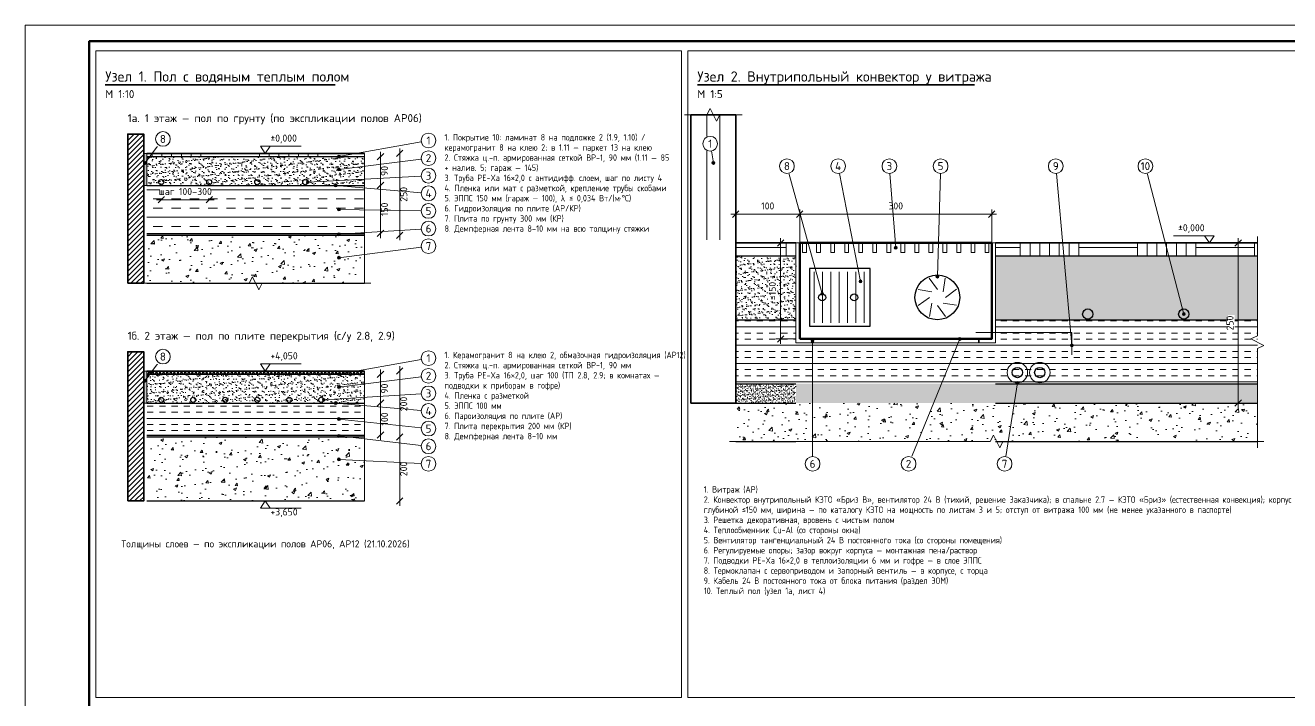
# Paper-space layout 'Лист' of a CAD drawing. Header units: millimetres. Extents: x 0 to 594, y 0 to 420.
# Drawn here: x 0 to 395.1, y 209 to 420 of the extents above; entities that cross this region are included whole.
import ezdxf
from ezdxf.enums import TextEntityAlignment as Align

# ---------------------------------------------------------------- set-up
doc = ezdxf.new("R2010")
doc.units = ezdxf.units.MM
for name, color, linetype, lineweight in [('ОВ_Т1', 1, 'Continuous', 50), ('ОВ_Т2', 5, 'Continuous', 50), ('Размеры', 7, 'Continuous', 13), ('Рамка', 7, 'Continuous', 50), ('Текст', 7, 'Continuous', 18), ('Тонкие', 8, 'Continuous', 13), ('Узлы', 7, 'Continuous', 35), ('Штриховка', 8, 'Continuous', 13)]:
    doc.layers.add(name, color=color, linetype=linetype, lineweight=lineweight)
doc.styles.add('GOST', font='isocpeur.ttf', dxfattribs={"width": 0.9})

psp = doc.layouts.new('Лист')

# ---------------------------------------------------------------- hatches: boundary and pattern name
at = {"layer": 'Тонкие'}
h = psp.add_hatch(color=7, dxfattribs=at)
edge = h.paths.add_edge_path()
edge.add_arc((98, 379), 0.45, 0, 360)
h = psp.add_hatch(color=7, dxfattribs=at)
edge = h.paths.add_edge_path()
edge.add_arc((37.5, 377), 0.45, 0, 360)
h = psp.add_hatch(color=7, dxfattribs=at)
edge = h.paths.add_edge_path()
edge.add_arc((98, 375), 0.45, 0, 360)
h = psp.add_hatch(color=7, dxfattribs=at)
edge = h.paths.add_edge_path()
edge.add_arc((215, 377), 0.45, 0, 360)
h = psp.add_hatch(color=7, dxfattribs=at)
edge = h.paths.add_edge_path()
edge.add_arc((88.3, 371), 0.45, 0, 360)
h = psp.add_hatch(color=7, dxfattribs=at)
edge = h.paths.add_edge_path()
edge.add_arc((97, 370), 0.45, 0, 360)
h = psp.add_hatch(color=7, dxfattribs=at)
edge = h.paths.add_edge_path()
edge.add_arc((98, 362.5), 0.45, 0, 360)
h = psp.add_hatch(color=7, dxfattribs=at)
edge = h.paths.add_edge_path()
edge.add_arc((98, 354.7), 0.45, 0, 360)
h = psp.add_hatch(color=7, dxfattribs=at)
edge = h.paths.add_edge_path()
edge.add_arc((98, 347.4), 0.45, 0, 360)
h = psp.add_hatch(color=7, dxfattribs=at)
edge = h.paths.add_edge_path()
edge.add_arc((272, 350.5), 0.45, 0, 360)
h = psp.add_hatch(color=7, dxfattribs=at)
edge = h.paths.add_edge_path()
edge.add_arc((261, 340), 0.45, 0, 360)
h = psp.add_hatch(color=7, dxfattribs=at)
edge = h.paths.add_edge_path()
edge.add_arc((285, 341.5), 0.45, 0, 360)
h = psp.add_hatch(color=7, dxfattribs=at)
edge = h.paths.add_edge_path()
edge.add_arc((249, 336.1), 0.45, 0, 360)
h = psp.add_hatch(color=7, dxfattribs=at)
edge = h.paths.add_edge_path()
edge.add_arc((362, 329.8), 0.45, 0, 360)
h = psp.add_hatch(color=7, dxfattribs=at)
edge = h.paths.add_edge_path()
edge.add_arc((246, 321.4), 0.45, 0, 360)
h = psp.add_hatch(color=7, dxfattribs=at)
edge = h.paths.add_edge_path()
edge.add_arc((292, 322), 0.45, 0, 360)
h = psp.add_hatch(color=7, dxfattribs=at)
edge = h.paths.add_edge_path()
edge.add_arc((327, 320), 0.45, 0, 360)
h = psp.add_hatch(color=7, dxfattribs=at)
edge = h.paths.add_edge_path()
edge.add_arc((37.5, 309), 0.45, 0, 360)
h = psp.add_hatch(color=7, dxfattribs=at)
edge = h.paths.add_edge_path()
edge.add_arc((98, 311), 0.45, 0, 360)
h = psp.add_hatch(color=7, dxfattribs=at)
edge = h.paths.add_edge_path()
edge.add_arc((310, 308.3), 0.45, 0, 360)
h = psp.add_hatch(color=7, dxfattribs=at)
edge = h.paths.add_edge_path()
edge.add_arc((98, 307), 0.45, 0, 360)
h = psp.add_hatch(color=7, dxfattribs=at)
edge = h.paths.add_edge_path()
edge.add_arc((93.3, 303), 0.45, 0, 360)
h = psp.add_hatch(color=7, dxfattribs=at)
edge = h.paths.add_edge_path()
edge.add_arc((97, 302), 0.45, 0, 360)
h = psp.add_hatch(color=7, dxfattribs=at)
edge = h.paths.add_edge_path()
edge.add_arc((98, 297), 0.45, 0, 360)
h = psp.add_hatch(color=7, dxfattribs=at)
edge = h.paths.add_edge_path()
edge.add_arc((98, 291.7), 0.45, 0, 360)
h = psp.add_hatch(color=7, dxfattribs=at)
edge = h.paths.add_edge_path()
edge.add_arc((98, 284.4), 0.45, 0, 360)
at = {"layer": 'Штриховка'}
h = psp.add_hatch(dxfattribs=at)
h.set_pattern_fill('ANSI31', scale=0.35)
h.paths.add_polyline_path([(32, 339.4), (37, 339.4), (37, 386), (32, 386)])
h = psp.add_hatch(color=9, dxfattribs=at)
h.dxf.hatch_style = 1
h.paths.add_polyline_path([(37, 370), (38, 370), (38, 380), (37, 380)])
h = psp.add_hatch(dxfattribs=at)
h.set_pattern_fill('AR-PARQ1', scale=0.06)
h.paths.add_polyline_path([(38, 379), (106, 379), (106, 380), (38, 380)])
h = psp.add_hatch(dxfattribs=at)
h.set_pattern_fill('AR-SAND', scale=0.04)
h.paths.add_polyline_path([(38, 370), (106, 370), (106, 379), (38, 379)])
h = psp.add_hatch(dxfattribs=at)
h.set_pattern_fill('INSUL', scale=0.9)
h.paths.add_polyline_path([(38, 355), (106, 355), (106, 370), (38, 370)])
h = psp.add_hatch(color=8, dxfattribs=at)
h.dxf.hatch_style = 1
h.paths.add_polyline_path([(38, 354.4), (106, 354.4), (106, 355), (38, 355)])
h = psp.add_hatch(dxfattribs=at)
h.set_pattern_fill('AR-CONC', scale=0.05)
h.paths.add_polyline_path([(38, 339.4), (106, 339.4), (106, 354.4), (38, 354.4)])
h = psp.add_hatch(dxfattribs=at)
h.set_pattern_fill('AR-PARQ1', scale=0.06)
h.paths.add_polyline_path([(222, 348), (240.8, 348), (240.8, 352), (222, 352)])
h = psp.add_hatch(dxfattribs=at)
h.set_pattern_fill('AR-PARQ1', scale=0.06)
h.paths.add_polyline_path([(303.2, 348), (385, 348), (385, 352), (303.2, 352)])
h = psp.add_hatch(dxfattribs=at)
h.set_pattern_fill('AR-SAND', scale=0.04)
h.paths.add_polyline_path([(222, 328), (240.8, 328), (240.8, 348), (222, 348)])
h = psp.add_hatch(dxfattribs=at)
h.set_pattern_fill('AR-SAND', scale=0.04)
h.paths.add_polyline_path([(303.2, 328), (385, 328), (385, 348), (303.2, 348)])
h = psp.add_hatch(dxfattribs=at)
h.set_pattern_fill('INSUL', scale=0.6)
h.paths.add_polyline_path([(222, 308), (240.8, 308), (240.8, 328), (222, 328)])
h = psp.add_hatch(dxfattribs=at)
h.set_pattern_fill('INSUL', scale=0.6)
h.paths.add_polyline_path([(303.2, 308), (385, 308), (385, 328), (303.2, 328)])
h = psp.add_hatch(dxfattribs=at)
h.set_pattern_fill('INSUL', scale=0.6)
h.paths.add_polyline_path([(240.8, 308), (303.2, 308), (303.2, 320.8), (240.8, 320.8)])
h = psp.add_hatch(dxfattribs=at)
h.set_pattern_fill('ANSI31', scale=0.35)
h.paths.add_polyline_path([(32, 271.4), (37, 271.4), (37, 318), (32, 318)])
h = psp.add_hatch(color=9, dxfattribs=at)
h.dxf.hatch_style = 1
h.paths.add_polyline_path([(37, 302), (38, 302), (38, 312), (37, 312)])
h = psp.add_hatch(dxfattribs=at)
h.set_pattern_fill('ANSI37', scale=0.25)
h.paths.add_polyline_path([(38, 311), (106, 311), (106, 312), (38, 312)])
h = psp.add_hatch(dxfattribs=at)
h.set_pattern_fill('AR-SAND', scale=0.04)
h.paths.add_polyline_path([(38, 302), (106, 302), (106, 311), (38, 311)])
h = psp.add_hatch(dxfattribs=at)
h.set_pattern_fill('AR-SAND', scale=0.02)
h.paths.add_polyline_path([(222, 302), (240.8, 302), (240.8, 308), (222, 308)])
h = psp.add_hatch(dxfattribs=at)
h.set_pattern_fill('AR-SAND', scale=0.02)
h.paths.add_polyline_path([(240.8, 302), (303.2, 302), (303.2, 308), (240.8, 308)])
h = psp.add_hatch(dxfattribs=at)
h.set_pattern_fill('AR-SAND', scale=0.02)
h.paths.add_polyline_path([(303.2, 302), (385, 302), (385, 308), (303.2, 308)])
h = psp.add_hatch(dxfattribs=at)
h.set_pattern_fill('INSUL', scale=0.6)
h.paths.add_polyline_path([(38, 292), (106, 292), (106, 302), (38, 302)])
h = psp.add_hatch(dxfattribs=at)
h.set_pattern_fill('AR-CONC', scale=0.05)
h.paths.add_polyline_path([(222, 290), (240.8, 290), (240.8, 302), (222, 302)])
h = psp.add_hatch(dxfattribs=at)
h.set_pattern_fill('AR-CONC', scale=0.05)
h.paths.add_polyline_path([(240.8, 290), (303.2, 290), (303.2, 302), (240.8, 302)])
h = psp.add_hatch(dxfattribs=at)
h.set_pattern_fill('AR-CONC', scale=0.05)
h.paths.add_polyline_path([(303.2, 290), (385, 290), (385, 302), (303.2, 302)])
h = psp.add_hatch(color=8, dxfattribs=at)
h.dxf.hatch_style = 1
h.paths.add_polyline_path([(38, 291.4), (106, 291.4), (106, 292), (38, 292)])
h = psp.add_hatch(dxfattribs=at)
h.set_pattern_fill('AR-CONC', scale=0.05)
h.paths.add_polyline_path([(38, 271.4), (106, 271.4), (106, 291.4), (38, 291.4)])

# ---------------------------------------------------------------- linework, layer by layer
at = {"layer": 'ОВ_Т1', "color": 1, "lineweight": 25}
for centre, radius in [((42.5, 371), 0.8), ((72.5, 371), 0.8), ((249, 335), 1.1), ((332, 329.8), 1.6), ((362, 329.8), 1.6), ((310, 311.5), 1.6), ((42.5, 303), 0.8), ((62.5, 303), 0.8), ((82.5, 303), 0.8)]:
    psp.add_circle(centre, radius, dxfattribs=at)
at = {"layer": 'ОВ_Т2', "color": 5, "lineweight": 25}
for centre, radius in [((57.5, 371), 0.8), ((87.5, 371), 0.8), ((259, 335), 1.1), ((317, 311.5), 1.6), ((52.5, 303), 0.8), ((72.5, 303), 0.8), ((92.5, 303), 0.8)]:
    psp.add_circle(centre, radius, dxfattribs=at)
at = {"layer": 'Размеры', "lineweight": 13}
for p, q in [((75, 382.2), (86.18, 382.2)), ((111, 368.5), (111, 380.5)), ((117, 352.9), (117, 381.5)), ((111, 353.5), (111, 371.5)), ((41, 365.5), (59, 365.5)), ((220.5, 361), (243.5, 361)), ((222, 352), (222, 362.5)), ((240.5, 361), (303.5, 361)), ((242, 352), (242, 362.5)), ((242, 352), (242, 362.5)), ((302, 352), (302, 362.5)), ((240.8, 352), (234.5, 352)), ((236, 320.5), (236, 353.5)), ((370, 354.2), (358.82, 354.2)), ((379, 300.5), (379, 353.5)), ((240.8, 322), (234.5, 322)), ((75, 314.2), (86.18, 314.2)), ((117, 289.9), (117, 313.5)), ((111, 290.5), (111, 303.5)), ((117, 269.9), (117, 292.9)), ((75, 269.2), (86.18, 269.2))]:
    psp.add_line(p, q, dxfattribs=at)
at = {"layer": 'Размеры', "lineweight": 35}
for p, q in [((110, 378), (112, 380)), ((116, 379), (118, 381)), ((110, 369), (112, 371)), ((110, 369), (112, 371)), ((41.5, 364.5), (43.5, 366.5)), ((56.5, 364.5), (58.5, 366.5)), ((221, 360), (223, 362)), ((241, 360), (243, 362)), ((241, 360), (243, 362)), ((301, 360), (303, 362)), ((110, 354), (112, 356)), ((116, 353.4), (118, 355.4)), ((235, 351), (237, 353)), ((378, 351), (380, 353)), ((235, 321), (237, 323)), ((116, 311), (118, 313)), ((110, 310), (112, 312)), ((110, 301), (112, 303)), ((378, 301), (380, 303)), ((110, 291), (112, 293)), ((116, 290.4), (118, 292.4)), ((116, 290.4), (118, 292.4)), ((116, 270.4), (118, 272.4))]:
    psp.add_line(p, q, dxfattribs=at)
at = {"layer": 'Размеры', "lineweight": 18}
for points in [[(75, 380), (73.5, 382.2), (76.5, 382.2)], [(370, 352), (368.5, 354.2), (371.5, 354.2)], [(75, 312), (73.5, 314.2), (76.5, 314.2)], [(75, 271.4), (73.5, 269.2), (76.5, 269.2)]]:
    psp.add_lwpolyline(points, close=True, dxfattribs=at)
at = {"layer": 'Рамка', "lineweight": 50}
psp.add_lwpolyline([(20, 5), (589, 5), (589, 415), (20, 415)], close=True, dxfattribs=at)
at = {"layer": 'Тонкие', "lineweight": 18}
for p, q in [((213, 353), (213, 392)), ((217, 353), (217, 392))]:
    psp.add_line(p, q, dxfattribs=at)
at = {"layer": 'Тонкие', "color": 7, "lineweight": 18}
for p, q in [((98, 379), (123.74, 383.6)), ((37.5, 377), (41.64, 382.65)), ((215, 377), (214.38, 380.73)), ((249, 336.1), (238.61, 373.78)), ((261, 340), (254.44, 373.74)), ((285, 341.5), (285.93, 373.7)), ((327, 320), (322.2, 373.71)), ((362, 329.8), (350.58, 373.77)), ((98, 354.7), (123.7, 356.35)), ((98, 347.4), (123.72, 350.71)), ((246, 321.4), (246, 285.3)), ((292, 322), (276.87, 285.13)), ((37.5, 309), (41.64, 314.65)), ((98, 311), (123.74, 315.6)), ((310, 308.3), (306.36, 285.27))]:
    psp.add_line(p, q, dxfattribs=at)
at = {"layer": 'Тонкие', "lineweight": 13}
for p, q in [((106, 339.4), (106, 380)), ((285, 337.5), (282.47, 340.99)), ((286.77, 336.77), (287.44, 341.02)), ((283.23, 336.77), (278.98, 337.44)), ((287.5, 335), (290.99, 337.53)), ((282.5, 335), (279.01, 332.47)), ((283.23, 333.23), (282.56, 328.98)), ((285, 332.5), (287.53, 329.01)), ((286.77, 333.23), (291.02, 332.56)), ((106, 271.4), (106, 312))]:
    psp.add_line(p, q, dxfattribs=at)
at = {"layer": 'Тонкие', "color": 1, "lineweight": 13}
for p, q in [((246.5, 327), (246.5, 343)), ((249.1, 327), (249.1, 343)), ((251.7, 327), (251.7, 343)), ((254.3, 327), (254.3, 343)), ((256.9, 327), (256.9, 343)), ((259.5, 327), (259.5, 343)), ((262.1, 327), (262.1, 343))]:
    psp.add_line(p, q, dxfattribs=at)
at = {"layer": 'Тонкие'}
psp.add_lwpolyline([(0, 0), (594, 0), (594, 420), (0, 420)], close=True, dxfattribs=at)
at = {"layer": 'Тонкие', "lineweight": 13}
for points in [[(206, 392), (213, 392), (214, 394), (216, 390), (217, 392), (224, 392)], [(385, 288), (385, 319), (387, 320), (383, 322), (385, 323), (385, 354)], [(36, 339.4), (70, 339.4), (71, 341.4), (73, 337.4), (74, 339.4), (108, 339.4)], [(220, 290), (301.5, 290), (302.5, 292), (304.5, 288), (305.5, 290), (387, 290)]]:
    psp.add_lwpolyline(points, dxfattribs=at)
for points in [[(37, 370), (38, 370), (38, 380), (37, 380)], [(240.8, 320.8), (303.2, 320.8), (303.2, 352), (240.8, 352)], [(242.9, 349), (244.1, 349), (244.1, 352), (242.9, 352)], [(247.28, 349), (248.48, 349), (248.48, 352), (247.28, 352)], [(251.67, 349), (252.87, 349), (252.87, 352), (251.67, 352)], [(256.05, 349), (257.25, 349), (257.25, 352), (256.05, 352)], [(260.44, 349), (261.64, 349), (261.64, 352), (260.44, 352)], [(264.82, 349), (266.02, 349), (266.02, 352), (264.82, 352)], [(269.21, 349), (270.41, 349), (270.41, 352), (269.21, 352)], [(273.59, 349), (274.79, 349), (274.79, 352), (273.59, 352)], [(277.98, 349), (279.18, 349), (279.18, 352), (277.98, 352)], [(282.36, 349), (283.56, 349), (283.56, 352), (282.36, 352)], [(286.75, 349), (287.95, 349), (287.95, 352), (286.75, 352)], [(291.13, 349), (292.33, 349), (292.33, 352), (291.13, 352)], [(295.52, 349), (296.72, 349), (296.72, 352), (295.52, 352)], [(299.9, 349), (301.1, 349), (301.1, 352), (299.9, 352)], [(37, 302), (38, 302), (38, 312), (37, 312)]]:
    psp.add_lwpolyline(points, close=True, dxfattribs=at)
at = {"layer": 'Тонкие', "color": 3, "lineweight": 18}
psp.add_lwpolyline([(297, 324), (327, 324), (327, 317)], dxfattribs=at)
at = {"layer": 'Тонкие'}
for centre in [(98, 379), (37.5, 377), (98, 375), (215, 377), (88.3, 371), (97, 370), (98, 362.5), (98, 354.7), (98, 347.4), (272, 350.5), (261, 340), (285, 341.5), (249, 336.1), (362, 329.8), (246, 321.4), (292, 322), (327, 320), (37.5, 309), (98, 311), (310, 308.3), (98, 307), (93.3, 303), (97, 302), (98, 297), (98, 291.7), (98, 284.4)]:
    psp.add_circle(centre, 0.45, dxfattribs=at)
at = {"layer": 'Тонкие', "lineweight": 13}
for centre in [(310, 311.5), (317, 311.5)]:
    psp.add_circle(centre, 3.2, dxfattribs=at)
at = {"layer": 'Узлы', "lineweight": 35}
for p, q in [((25, 401.44), (96.81, 401.44)), ((210, 401.44), (296.59, 401.44)), ((38, 380), (106, 380)), ((222, 352), (240.8, 352)), ((303.2, 352), (385, 352)), ((246, 322), (246, 320.8)), ((298, 322), (298, 320.8)), ((38, 312), (106, 312))]:
    psp.add_line(p, q, dxfattribs=at)
at = {"layer": 'Узлы', "lineweight": 25}
for p, q in [((38, 379), (106, 379)), ((38, 370), (106, 370)), ((38, 355), (106, 355)), ((38, 354.4), (106, 354.4)), ((222, 348), (240.8, 348)), ((303.2, 348), (385, 348)), ((38, 339.4), (106, 339.4)), ((222, 328), (240.8, 328)), ((303.2, 328), (385, 328)), ((38, 311), (106, 311)), ((222, 308), (240.8, 308)), ((303.2, 308), (385, 308)), ((38, 302), (106, 302)), ((222, 302), (240.8, 302)), ((303.2, 302), (385, 302)), ((38, 292), (106, 292)), ((38, 291.4), (106, 291.4)), ((222, 290), (240.8, 290)), ((303.2, 290), (385, 290)), ((38, 271.4), (106, 271.4))]:
    psp.add_line(p, q, dxfattribs=at)
at = {"layer": 'Узлы', "lineweight": 35}
for points in [[(208, 302), (222, 302), (222, 392), (208, 392)], [(32, 339.4), (37, 339.4), (37, 386), (32, 386)], [(32, 271.4), (37, 271.4), (37, 318), (32, 318)]]:
    psp.add_lwpolyline(points, close=True, dxfattribs=at)
at = {"layer": 'Узлы', "lineweight": 50}
psp.add_lwpolyline([(242, 322), (302, 322), (302, 352), (242, 352)], close=True, dxfattribs=at)
at = {"layer": 'Узлы', "color": 1, "lineweight": 25}
psp.add_lwpolyline([(245, 326), (264, 326), (264, 344), (245, 344)], close=True, dxfattribs=at)
at = {"layer": 'Узлы', "lineweight": 25}
psp.add_circle((285, 335), 7, dxfattribs=at)

# ---------------------------------------------------------------- texts
at = {"layer": 'Размеры', "style": 'GOST'}
for s, p in [('±0,000', (76.6, 383)), ('±0,000', (360.22, 355)), ('+4,050', (76.6, 315)), ('+3,650', (76.6, 266.2))]:
    psp.add_text(s, height=2.2, dxfattribs=at).set_placement(p, align=Align.BOTTOM_LEFT)
at = {"layer": 'Текст', "style": 'GOST'}
for s, height, p in [('Узел 1. Пол с водяным теплым полом', 3.2, (25, 404)), ('Узел 2. Внутрипольный конвектор у витража', 3.2, (210, 404)), ('М 1:10', 2.5, (25, 398.5)), ('М 1:5', 2.5, (210, 398.5)), ('1а. 1 этаж — пол по грунту (по экспликации полов АР06)', 2.5, (32, 391)), ('1б. 2 этаж — пол по плите перекрытия (с/у 2.8, 2.9)', 2.5, (32, 323)), ('Толщины слоев — по экспликации полов АР06, АР12 (21.10.2026)', 2.2, (30, 258))]:
    psp.add_text(s, height=height, dxfattribs=at).set_placement(p, align=Align.MIDDLE_LEFT)
at = {"layer": 'Текст', "char_height": 2, "attachment_point": 1, "line_spacing_factor": 0.95, "style": 'GOST'}
for s, insert, width in [('1. Покрытие 10: ламинат 8 на подложке 2 (1.9, 1.10) / керамогранит 8 на клею 2; в 1.11 — паркет 13 на клею\\P2. Стяжка ц.-п. армированная сеткой ВР-1, 90 мм (1.11 — 85 + налив. 5; гараж — 145)\\P3. Труба PE-Xa 16×2,0 с антидифф. слоем, шаг по листу 4\\P4. Пленка или мат с разметкой, крепление трубы скобами\\P5. ЭППС 150 мм (гараж — 100), λ ≤ 0,034 Вт/(м·°С)\\P6. Гидроизоляция по плите (АР/КР)\\P7. Плита по грунту 300 мм (КР)\\P8. Демпферная лента 8–10 мм на всю толщину стяжки', (131, 386), 70), ('1. Керамогранит 8 на клею 2, обмазочная гидроизоляция (АР12)\\P2. Стяжка ц.-п. армированная сеткой ВР-1, 90 мм\\P3. Труба PE-Xa 16×2,0, шаг 100 (ТП 2.8, 2.9; в комнатах — подводки к приборам в гофре)\\P4. Пленка с разметкой\\P5. ЭППС 100 мм\\P6. Пароизоляция по плите (АР)\\P7. Плита перекрытия 200 мм (КР)\\P8. Демпферная лента 8–10 мм', (131, 318), 70), ('1. Витраж (АР)\\P2. Конвектор внутрипольный КЗТО «Бриз В», вентилятор 24 В (тихий, решение Заказчика); в спальне 2.7 — КЗТО «Бриз» (естественная конвекция); корпус глубиной ≤150 мм, ширина — по каталогу КЗТО на мощность по листам 3 и 5; отступ от витража 100 мм (не менее указанного в паспорте)\\P3. Решетка декоративная, вровень с чистым полом\\P4. Теплообменник Cu-Al (со стороны окна)\\P5. Вентилятор тангенциальный 24 В постоянного тока (со стороны помещения)\\P6. Регулируемые опоры; зазор вокруг корпуса — монтажная пена/раствор\\P7. Подводки PE-Xa 16×2,0 в теплоизоляции 6 мм и гофре — в слое ЭППС\\P8. Термоклапан с сервоприводом и запорный вентиль — в корпусе, с торца\\P9. Кабель 24 В постоянного тока от блока питания (раздел ЭОМ)\\P10. Теплый пол (узел 1а, лист 4)', (212, 276), 180)]:
    psp.add_mtext(s, dxfattribs=dict(at, insert=insert, width=width))

# ---------------------------------------------------------------- next in the draw order: wipeouts: each hides what was drawn before it
for points in [[(40.7, 382.2), (45.3, 382.2), (45.3, 386.8), (40.7, 386.8)], [(123.7, 381.7), (128.3, 381.7), (128.3, 386.3), (123.7, 386.3)], [(211.7, 380.7), (216.3, 380.7), (216.3, 385.3), (211.7, 385.3)], [(112.1, 372.74), (114.2, 372.74), (114.2, 376.26), (112.1, 376.26)], [(235.7, 373.7), (240.3, 373.7), (240.3, 378.3), (235.7, 378.3)], [(251.7, 373.7), (256.3, 373.7), (256.3, 378.3), (251.7, 378.3)], [(283.7, 373.7), (288.3, 373.7), (288.3, 378.3), (283.7, 378.3)], [(319.7, 373.7), (324.3, 373.7), (324.3, 378.3), (319.7, 378.3)], [(347.7, 373.7), (352.3, 373.7), (352.3, 378.3), (347.7, 378.3)], [(42.1, 366.6), (57.9, 366.6), (57.9, 368.8), (42.1, 368.8)], [(118.1, 364.75), (120.2, 364.75), (120.2, 369.65), (118.1, 369.65)], [(112.1, 360.05), (114.2, 360.05), (114.2, 364.95), (112.1, 364.95)], [(229.55, 362.1), (234.45, 362.1), (234.45, 364.3), (229.55, 364.3)], [(269.55, 362.1), (274.45, 362.1), (274.45, 364.3), (269.55, 364.3)], [(232.8, 333.87), (234.9, 333.87), (234.9, 340.13), (232.8, 340.13)], [(375.8, 324.55), (377.9, 324.55), (377.9, 329.45), (375.8, 329.45)], [(40.7, 314.2), (45.3, 314.2), (45.3, 318.8), (40.7, 318.8)], [(123.7, 313.7), (128.3, 313.7), (128.3, 318.3), (123.7, 318.3)], [(118.1, 299.25), (120.2, 299.25), (120.2, 304.15), (118.1, 304.15)], [(112.1, 294.55), (114.2, 294.55), (114.2, 299.45), (112.1, 299.45)], [(243.7, 280.7), (248.3, 280.7), (248.3, 285.3), (243.7, 285.3)], [(273.7, 280.7), (278.3, 280.7), (278.3, 285.3), (273.7, 285.3)], [(303.7, 280.7), (308.3, 280.7), (308.3, 285.3), (303.7, 285.3)], [(118.1, 278.95), (120.2, 278.95), (120.2, 283.85), (118.1, 283.85)]]:
    psp.add_wipeout(points)

# ---------------------------------------------------------------- next in the draw order: linework, layer by layer
at = {"layer": 'Размеры', "lineweight": 13}
psp.add_line((111, 300.5), (111, 312.5), dxfattribs=at)
at = {"layer": 'Размеры', "lineweight": 35}
psp.add_line((110, 301), (112, 303), dxfattribs=at)
at = {"layer": 'Тонкие', "color": 7, "lineweight": 18}
for p, q in [((98, 375), (123.72, 378.21)), ((88.3, 371), (123.7, 372.88)), ((272, 350.5), (270.18, 373.71)), ((98, 362.5), (123.7, 362.04))]:
    psp.add_line(p, q, dxfattribs=at)
for centre in [(43, 384.5), (126, 384), (214, 383), (238, 376), (254, 376), (286, 376), (322, 376), (350, 376), (43, 316.5), (126, 316), (246, 283), (276, 283), (306, 283)]:
    psp.add_circle(centre, 2.3, dxfattribs=at)

# ---------------------------------------------------------------- next in the draw order: texts
at = {"layer": 'Размеры', "style": 'GOST'}
for s, p in [('90', (114, 374.5)), ('250', (120, 367.2)), ('150', (114, 362.5)), ('≤150', (235.2, 337)), ('250', (378.2, 327)), ('200', (120, 301.7)), ('100', (114, 297)), ('200', (120, 281.4))]:
    psp.add_text(s, height=2.2, rotation=90, dxfattribs=at).set_placement(p, align=Align.BOTTOM_CENTER)
for s, p in [('шаг 100–300', (50, 366.3)), ('100', (232, 361.8)), ('300', (272, 361.8))]:
    psp.add_text(s, height=2.2, dxfattribs=at).set_placement(p, align=Align.BOTTOM_CENTER)
at = {"layer": 'Текст', "style": 'GOST'}
for s, p in [('8', (43, 384.5)), ('1', (126, 384)), ('1', (214, 383)), ('8', (238, 376)), ('4', (254, 376)), ('5', (286, 376)), ('9', (322, 376)), ('10', (350, 376)), ('8', (43, 316.5)), ('1', (126, 316)), ('6', (246, 283)), ('2', (276, 283)), ('7', (306, 283))]:
    psp.add_text(s, height=2.5, dxfattribs=at).set_placement(p, align=Align.MIDDLE_CENTER)

# ---------------------------------------------------------------- next in the draw order: wipeouts: each hides what was drawn before it
for points in [[(123.7, 376.2), (128.3, 376.2), (128.3, 380.8), (123.7, 380.8)], [(267.7, 373.7), (272.3, 373.7), (272.3, 378.3), (267.7, 378.3)], [(112.1, 304.74), (114.2, 304.74), (114.2, 308.26), (112.1, 308.26)]]:
    psp.add_wipeout(points)

# ---------------------------------------------------------------- next in the draw order: linework, layer by layer
at = {"layer": 'Тонкие', "color": 7, "lineweight": 18}
for p, q in [((98, 307), (123.72, 310.21)), ((93.3, 303), (123.7, 304.86))]:
    psp.add_line(p, q, dxfattribs=at)
at = {"layer": 'Тонкие', "color": 8, "lineweight": 13}
psp.add_lwpolyline([(207, 210), (400, 210), (400, 412), (207, 412)], close=True, dxfattribs=at)
at = {"layer": 'Тонкие', "color": 7, "lineweight": 18}
for centre in [(126, 378.5), (270, 376)]:
    psp.add_circle(centre, 2.3, dxfattribs=at)

# ---------------------------------------------------------------- next in the draw order: texts
at = {"layer": 'Размеры', "style": 'GOST'}
psp.add_text('90', height=2.2, rotation=90, dxfattribs=at).set_placement((114, 306.5), align=Align.BOTTOM_CENTER)
at = {"layer": 'Текст', "style": 'GOST'}
for s, p in [('2', (126, 378.5)), ('3', (270, 376))]:
    psp.add_text(s, height=2.5, dxfattribs=at).set_placement(p, align=Align.MIDDLE_CENTER)

# ---------------------------------------------------------------- next in the draw order: wipeouts: each hides what was drawn before it
for points in [[(123.7, 370.7), (128.3, 370.7), (128.3, 375.3), (123.7, 375.3)], [(123.7, 308.2), (128.3, 308.2), (128.3, 312.8), (123.7, 312.8)]]:
    psp.add_wipeout(points)

# ---------------------------------------------------------------- next in the draw order: linework, layer by layer
at = {"layer": 'Тонкие', "color": 7, "lineweight": 18}
psp.add_line((97, 370), (123.71, 367.7), dxfattribs=at)
for centre in [(126, 373), (126, 310.5)]:
    psp.add_circle(centre, 2.3, dxfattribs=at)

# ---------------------------------------------------------------- next in the draw order: texts
at = {"layer": 'Текст', "style": 'GOST'}
for s, p in [('3', (126, 373)), ('2', (126, 310.5))]:
    psp.add_text(s, height=2.5, dxfattribs=at).set_placement(p, align=Align.MIDDLE_CENTER)

# ---------------------------------------------------------------- next in the draw order: wipeouts: each hides what was drawn before it
for points in [[(123.7, 365.2), (128.3, 365.2), (128.3, 369.8), (123.7, 369.8)], [(123.7, 302.7), (128.3, 302.7), (128.3, 307.3), (123.7, 307.3)]]:
    psp.add_wipeout(points)

# ---------------------------------------------------------------- next in the draw order: linework, layer by layer
at = {"layer": 'Тонкие', "color": 7, "lineweight": 18}
psp.add_line((97, 302), (123.71, 299.7), dxfattribs=at)
for centre in [(126, 367.5), (126, 305)]:
    psp.add_circle(centre, 2.3, dxfattribs=at)

# ---------------------------------------------------------------- next in the draw order: texts
at = {"layer": 'Текст', "style": 'GOST'}
for s, p in [('4', (126, 367.5)), ('3', (126, 305))]:
    psp.add_text(s, height=2.5, dxfattribs=at).set_placement(p, align=Align.MIDDLE_CENTER)

# ---------------------------------------------------------------- next in the draw order: wipeouts: each hides what was drawn before it
for points in [[(123.7, 359.7), (128.3, 359.7), (128.3, 364.3), (123.7, 364.3)], [(123.7, 297.2), (128.3, 297.2), (128.3, 301.8), (123.7, 301.8)]]:
    psp.add_wipeout(points)

# ---------------------------------------------------------------- next in the draw order: linework, layer by layer
at = {"layer": 'Тонкие', "color": 7, "lineweight": 18}
psp.add_line((98, 297), (123.71, 294.25), dxfattribs=at)
for centre in [(126, 362), (126, 299.5)]:
    psp.add_circle(centre, 2.3, dxfattribs=at)

# ---------------------------------------------------------------- next in the draw order: texts
at = {"layer": 'Текст', "style": 'GOST'}
for s, p in [('5', (126, 362)), ('4', (126, 299.5))]:
    psp.add_text(s, height=2.5, dxfattribs=at).set_placement(p, align=Align.MIDDLE_CENTER)

# ---------------------------------------------------------------- next in the draw order: wipeouts: each hides what was drawn before it
for points in [[(123.7, 354.2), (128.3, 354.2), (128.3, 358.8), (123.7, 358.8)], [(123.7, 291.7), (128.3, 291.7), (128.3, 296.3), (123.7, 296.3)]]:
    psp.add_wipeout(points)

# ---------------------------------------------------------------- next in the draw order: linework, layer by layer
at = {"layer": 'Тонкие', "color": 7, "lineweight": 18}
psp.add_line((98, 291.7), (123.71, 288.76), dxfattribs=at)
for centre in [(126, 356.5), (126, 294)]:
    psp.add_circle(centre, 2.3, dxfattribs=at)

# ---------------------------------------------------------------- next in the draw order: texts
at = {"layer": 'Текст', "style": 'GOST'}
for s, p in [('6', (126, 356.5)), ('5', (126, 294))]:
    psp.add_text(s, height=2.5, dxfattribs=at).set_placement(p, align=Align.MIDDLE_CENTER)

# ---------------------------------------------------------------- next in the draw order: wipeouts: each hides what was drawn before it
for points in [[(123.7, 348.7), (128.3, 348.7), (128.3, 353.3), (123.7, 353.3)], [(123.7, 286.2), (128.3, 286.2), (128.3, 290.8), (123.7, 290.8)]]:
    psp.add_wipeout(points)

# ---------------------------------------------------------------- next in the draw order: linework, layer by layer
at = {"layer": 'Тонкие', "color": 7, "lineweight": 18}
psp.add_line((98, 284.4), (123.7, 283.11), dxfattribs=at)
for centre in [(126, 351), (126, 288.5)]:
    psp.add_circle(centre, 2.3, dxfattribs=at)

# ---------------------------------------------------------------- next in the draw order: texts
at = {"layer": 'Текст', "style": 'GOST'}
for s, p in [('7', (126, 351)), ('6', (126, 288.5))]:
    psp.add_text(s, height=2.5, dxfattribs=at).set_placement(p, align=Align.MIDDLE_CENTER)

# ---------------------------------------------------------------- next in the draw order: wipeouts: each hides what was drawn before it
psp.add_wipeout([(123.7, 280.7), (128.3, 280.7), (128.3, 285.3), (123.7, 285.3)])

# ---------------------------------------------------------------- next in the draw order: linework, layer by layer
at = {"layer": 'Тонкие', "color": 8, "lineweight": 13}
psp.add_lwpolyline([(22, 210), (205, 210), (205, 412), (22, 412)], close=True, dxfattribs=at)
at = {"layer": 'Тонкие', "color": 7, "lineweight": 18}
psp.add_circle((126, 283), 2.3, dxfattribs=at)

# ---------------------------------------------------------------- next in the draw order: texts
at = {"layer": 'Текст', "style": 'GOST'}
psp.add_text('7', height=2.5, dxfattribs=at).set_placement((126, 283), align=Align.MIDDLE_CENTER)

doc.saveas('drawing.dxf')
